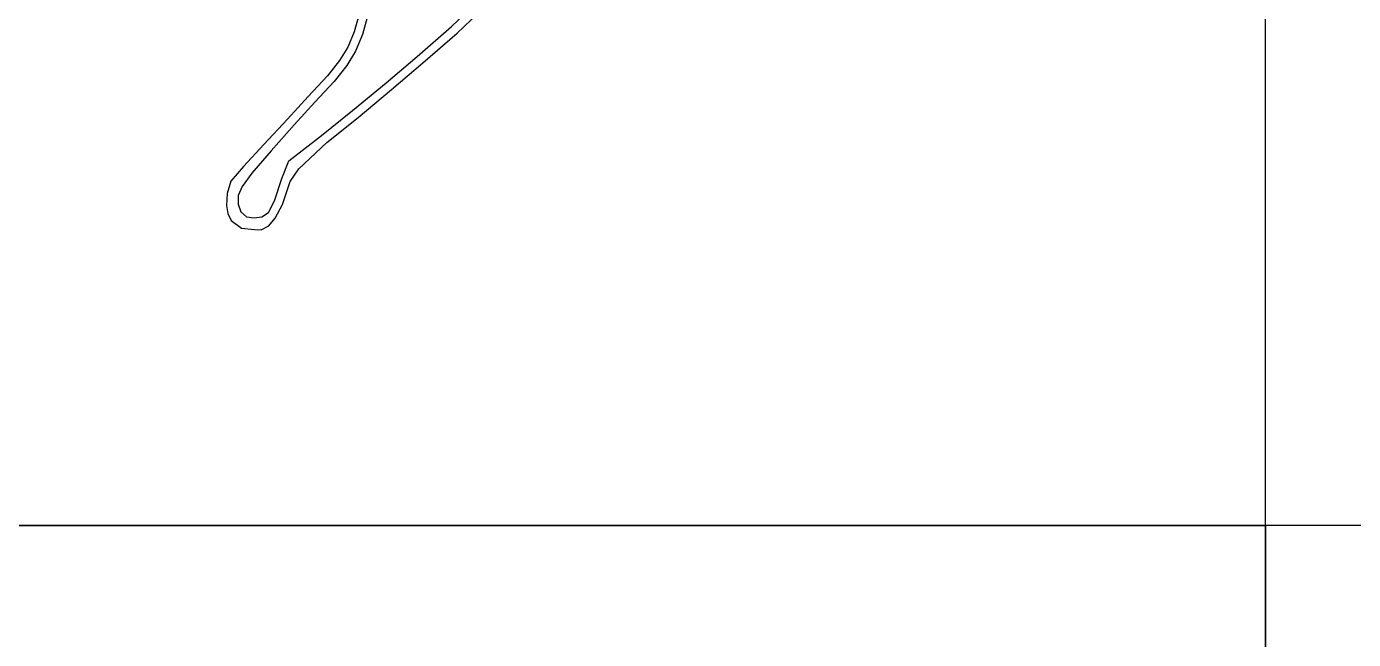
# Model space of a CAD drawing. Header units: metres. Extents: x -20000 to -16000, y -99000 to -96000.
# Drawn here: x -17369 to -16760, y -98452 to -98171 of the extents above; entities that cross this region are included whole.
import ezdxf

# ---------------------------------------------------------------- set-up
doc = ezdxf.new("R2010")
doc.units = ezdxf.units.M
doc.header["$LTSCALE"] = 2.5
doc.layers.add('図郭', color=7, linetype='Continuous')
doc.layers.add('道路', color=7, linetype='Continuous')

msp = doc.modelspace()

# ---------------------------------------------------------------- linework, layer by layer
at = {"layer": '図郭'}
for points in [[(-17600, -98400), (-16800, -98400), (-16800, -97800), (-17600, -97800)], [(-17600, -99000), (-16800, -99000), (-16800, -98400), (-17600, -98400)], [(-16800, -99000), (-16000, -99000), (-16000, -98400), (-16800, -98400)]]:
    msp.add_lwpolyline(points, close=True, dxfattribs=at)
at = {"layer": '道路', "flags": 128}
for points in [[(-17216.28, -98165.89), (-17218.29, -98173.42), (-17221.31, -98180.43), (-17225.04, -98186.6), (-17230.61, -98193.71), (-17239.4, -98203.08), (-17248.93, -98213.51), (-17259.82, -98225.11), (-17269.15, -98235.29), (-17274.96, -98241.93), (-17276.64, -98247.63), (-17276.92, -98253.1), (-17276.31, -98256.78), (-17274.87, -98259.97), (-17270, -98263.49), (-17264.17, -98264.15), (-17260.99, -98264.36), (-17257.56, -98262.48), (-17254.66, -98259), (-17251.3, -98252.63), (-17247.74, -98242.15), (-17243.77, -98236.38), (-17230.86, -98224.19), (-17216.59, -98212.73), (-17201.17, -98199.96), (-17186.83, -98187.74), (-17171.06, -98174.03), (-17161.37, -98164.82)], [(-17212.4, -98166.89), (-17214.51, -98174.73), (-17217.74, -98182.26), (-17221.74, -98188.87), (-17227.57, -98196.31), (-17236.46, -98205.79), (-17245.96, -98216.18), (-17256.45, -98228.02), (-17265.27, -98238.26), (-17269.72, -98244.49), (-17271.65, -98248.59), (-17271.67, -98252.48), (-17270.32, -98256.07), (-17267.82, -98258.37), (-17264.31, -98258.77), (-17260.74, -98258.41), (-17257.75, -98256.29), (-17254.98, -98251.05), (-17251.5, -98240.78), (-17248.33, -98232.71), (-17233.34, -98221.05), (-17219.12, -98209.62), (-17203.74, -98196.9), (-17189.43, -98184.7), (-17173.75, -98171.07), (-17164.18, -98161.97)]]:
    msp.add_lwpolyline(points, dxfattribs=at)

doc.saveas('drawing.dxf')
